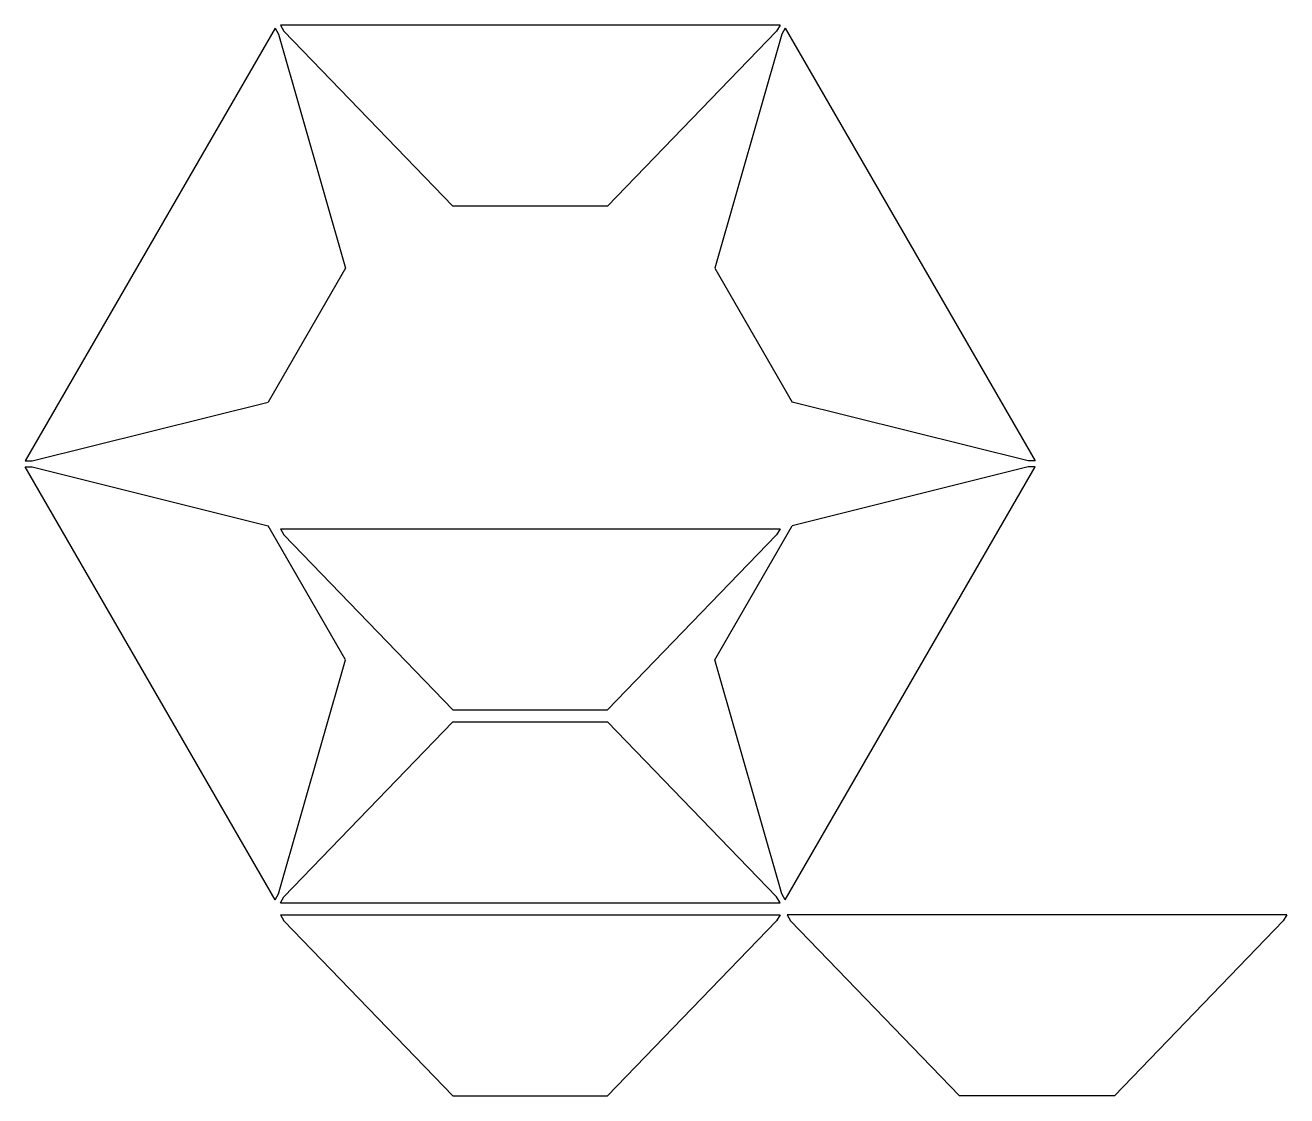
# Model space of a CAD drawing. Header units: millimetres. Extents: x -42 to 167, y -32 to 145.
import ezdxf

# ---------------------------------------------------------------- set-up
doc = ezdxf.new("R2010")
doc.units = ezdxf.units.MM
doc.layers.get('0').update_dxf_attribs({"lineweight": 25, "true_color": 0xffffff})
doc.layers.add('Flat Layout', color=2, linetype='Continuous', lineweight=25, true_color=0xffff00)
doc.layers.add('Folded Layout', color=4, linetype='Continuous', lineweight=25, true_color=0x00ffff)

msp = doc.modelspace()

# ---------------------------------------------------------------- linework, layer by layer
for p, q in [((1.15, 1), (29.16, 30)), ((29.16, 30), (54.84, 30)), ((82.85, 1), (54.84, 30)), ((0.58, 0), (1.15, 1)), ((0.58, 0), (83.42, 0)), ((83.42, 0), (82.85, 1))]:
    msp.add_line(p, q)
at = {"layer": 'Flat Layout'}
for p, q in [((0.58, 62), (83.42, 62)), ((0.58, 62), (1.15, 61)), ((1.15, 61), (29.16, 32)), ((82.85, 61), (54.84, 32)), ((83.42, 62), (82.85, 61)), ((29.16, 32), (54.84, 32)), ((0.58, -2), (83.42, -2)), ((0.58, -2), (1.15, -3)), ((83.42, -2), (82.85, -3)), ((167.42, -2), (84.58, -2)), ((84.58, -2), (85.15, -3)), ((167.42, -2), (166.85, -3)), ((1.15, -3), (29.16, -32)), ((82.85, -3), (54.84, -32)), ((85.15, -3), (113.16, -32)), ((166.85, -3), (138.84, -32)), ((29.16, -32), (54.84, -32)), ((138.84, -32), (113.16, -32))]:
    msp.add_line(p, q, dxfattribs=at)
at = {"layer": 'Folded Layout'}
for p, q in [((-0.29, 144.99), (-41.71, 73.25)), ((-0.29, 144.99), (0.29, 143.99)), ((83.42, 145.49), (0.58, 145.49)), ((0.58, 145.49), (1.15, 144.49)), ((1.15, 144.49), (29.16, 115.49)), ((82.85, 144.49), (54.84, 115.49)), ((83.42, 145.49), (82.85, 144.49)), ((84.29, 144.99), (83.71, 143.99)), ((84.29, 144.99), (125.71, 73.25)), ((0.29, 143.99), (11.4, 105.24)), ((83.71, 143.99), (72.6, 105.24)), ((54.84, 115.49), (29.16, 115.49)), ((11.4, 105.24), (-1.44, 83)), ((72.6, 105.24), (85.44, 83)), ((-40.56, 73.25), (-1.44, 83)), ((124.56, 73.25), (85.44, 83)), ((-41.71, 73.25), (-40.56, 73.25)), ((125.71, 73.25), (124.56, 73.25)), ((-0.29, 0.5), (-41.71, 72.25)), ((-41.71, 72.25), (-40.56, 72.25)), ((-40.56, 72.25), (-1.44, 62.49)), ((84.29, 0.5), (125.71, 72.25)), ((124.56, 72.25), (85.44, 62.49)), ((125.71, 72.25), (124.56, 72.25)), ((11.4, 40.25), (-1.44, 62.49)), ((72.6, 40.25), (85.44, 62.49)), ((0.29, 1.5), (11.4, 40.25)), ((83.71, 1.5), (72.6, 40.25)), ((-0.29, 0.5), (0.29, 1.5)), ((84.29, 0.5), (83.71, 1.5))]:
    msp.add_line(p, q, dxfattribs=at)

doc.saveas('drawing.dxf')
